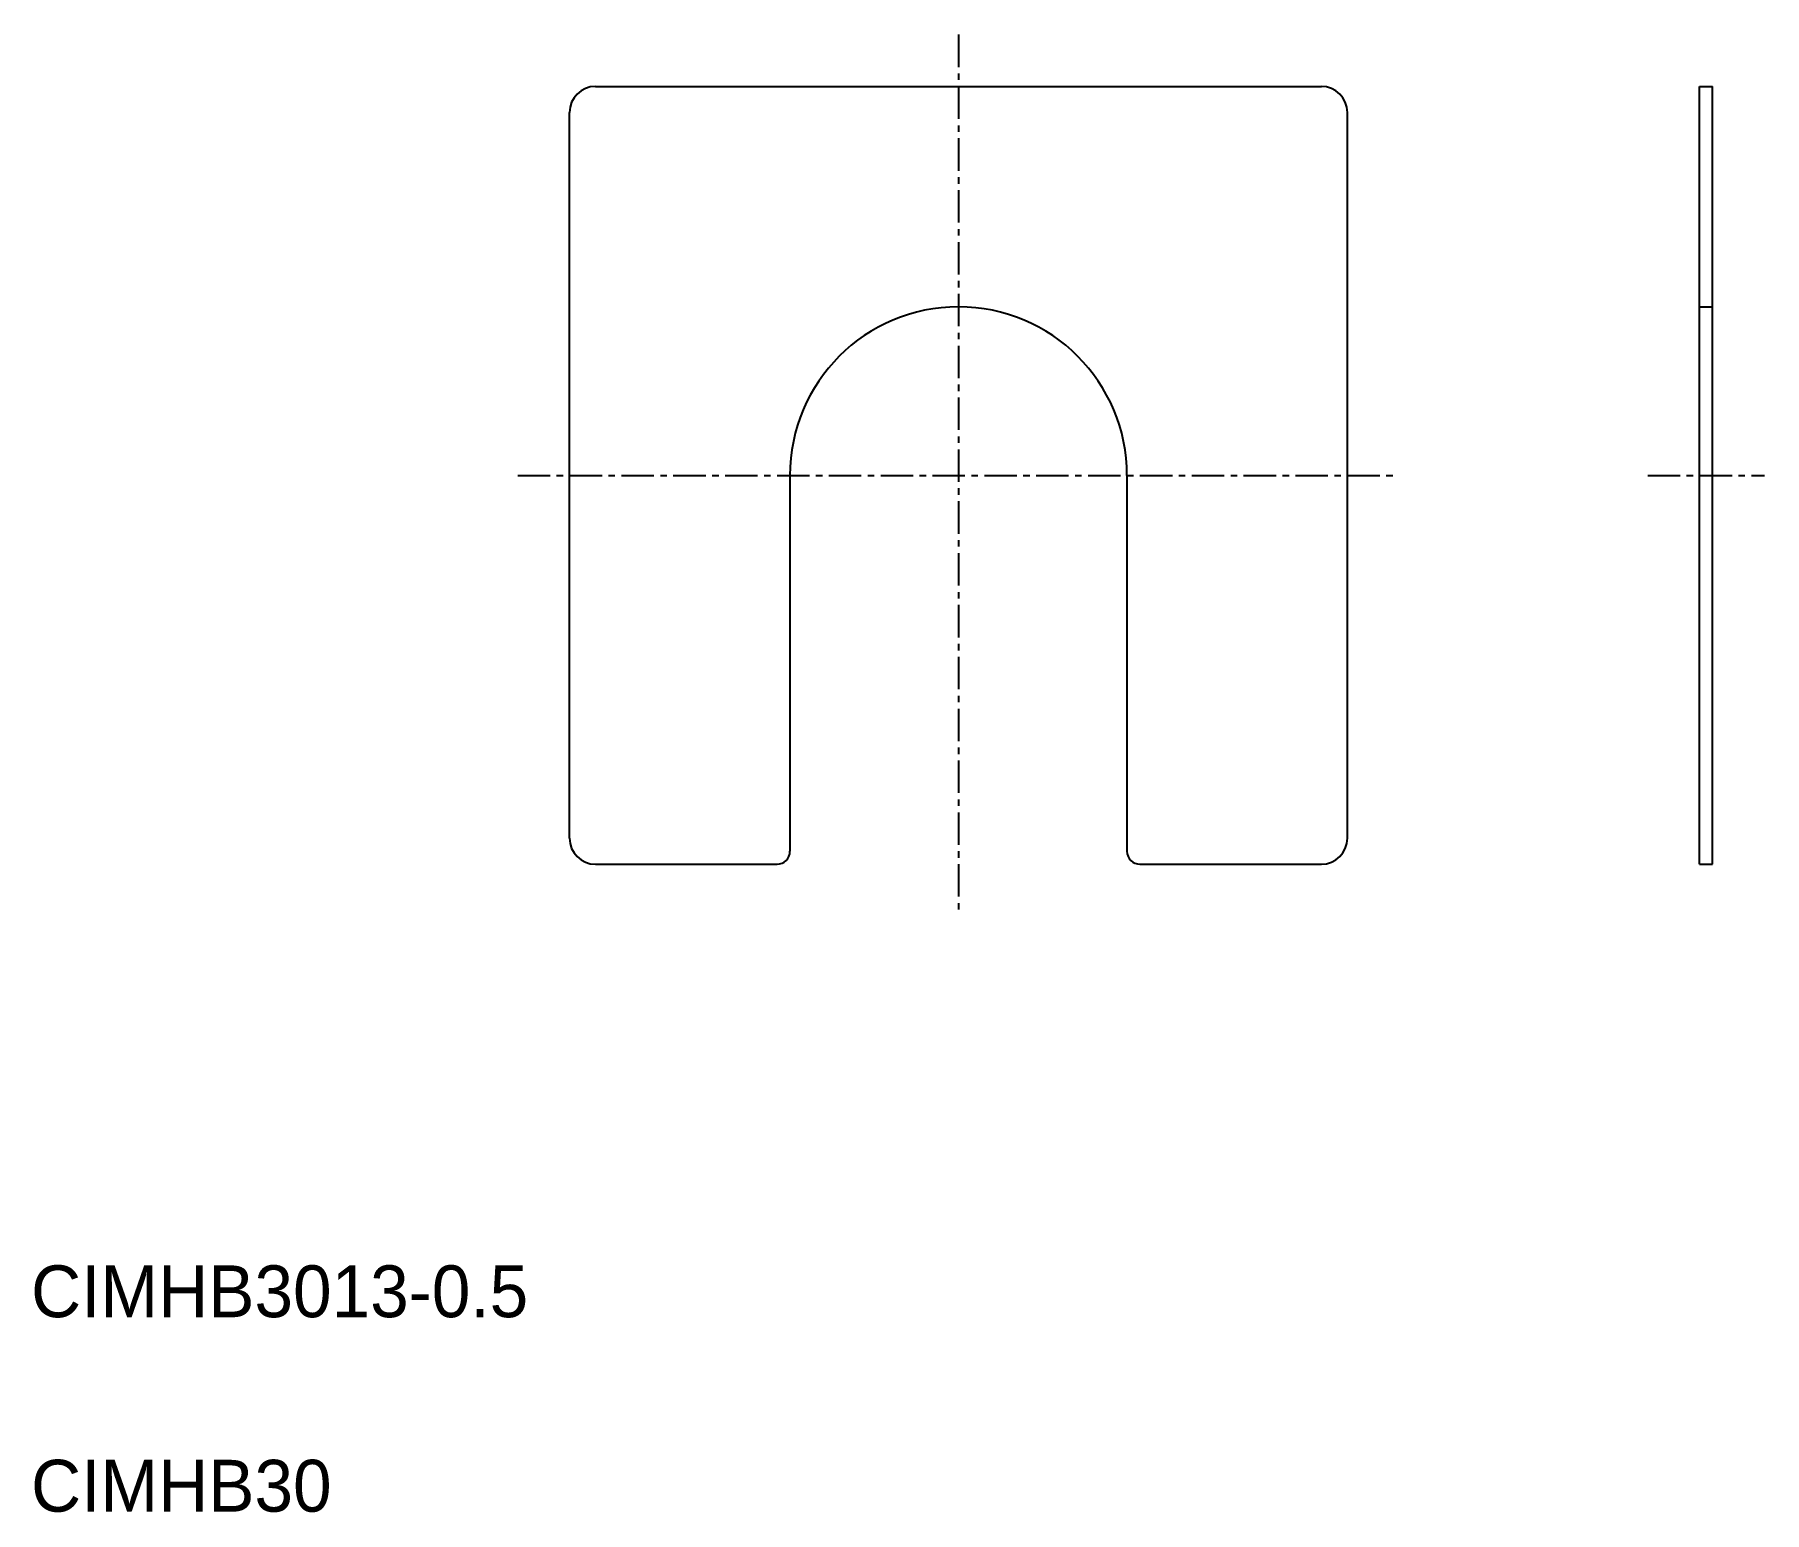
# Model space of a CAD drawing. Extents: x 5.1 to 71.9, y 5 to 62.
import ezdxf

# ---------------------------------------------------------------- set-up
doc = ezdxf.new("R2010")
doc.units = 0
doc.linetypes.add('CENTER', pattern=[2, 1.25, -0.25, 0.25, -0.25])
doc.linetypes.add('DASHED', pattern=[0.75, 0.5, -0.25])
doc.layers.get('0').update_dxf_attribs({"linetype": 'CONTINUOUS'})
doc.layers.add('CENTER', color=1, linetype='CENTER')

msp = doc.modelspace()

# ---------------------------------------------------------------- linework, layer by layer
at = {"color": 7, "linetype": 'CONTINUOUS'}
for p, q in [((26.773, 59.971), (54.773, 59.971)), ((69.36, 29.971), (69.36, 59.971)), ((69.36, 59.971), (69.86, 59.971)), ((69.86, 29.971), (69.86, 59.971)), ((25.773, 30.971), (25.773, 58.971)), ((55.773, 30.971), (55.773, 58.971)), ((34.273, 44.971), (34.273, 30.471)), ((47.273, 44.971), (47.273, 30.471)), ((26.773, 29.971), (33.773, 29.971)), ((47.773, 29.971), (54.773, 29.971)), ((69.36, 29.971), (69.86, 29.971))]:
    msp.add_line(p, q, dxfattribs=at)
at = {"color": 3, "linetype": 'DASHED'}
msp.add_line((69.36, 51.471), (69.86, 51.471), dxfattribs=at)
for p, q in [((69.86, 44.971), (69.86, 44.971)), ((69.86, 37.471), (69.86, 37.471))]:
    msp.add_line(p, q)
at = {"color": 7, "linetype": 'CONTINUOUS'}
for centre, radius, start, end in [((26.773, 58.971), 1, 90, 180), ((54.773, 58.971), 1, 0, 90), ((40.773, 44.971), 6.5, 0, 180), ((26.773, 30.971), 1, 180, 270), ((54.773, 30.971), 1, 270, 0), ((33.773, 30.471), 0.5, 270, 0), ((47.773, 30.471), 0.5, 180, 270)]:
    msp.add_arc(centre, radius, start, end, dxfattribs=at)
at = {"layer": 'CENTER', "color": 1, "linetype": 'CENTER'}
for p, q in [((40.773, 61.971), (40.773, 27.971)), ((23.773, 44.971), (57.773, 44.971)), ((67.36, 44.971), (71.86, 44.971))]:
    msp.add_line(p, q, dxfattribs=at)

# ---------------------------------------------------------------- texts
at = {"color": 7, "linetype": 'CONTINUOUS'}
for s, p in [('CIMHB3013-0.5', (5, 12.5)), ('CIMHB30', (5, 5))]:
    msp.add_text(s, height=2, dxfattribs=at).set_placement(p)

doc.saveas('drawing.dxf')
